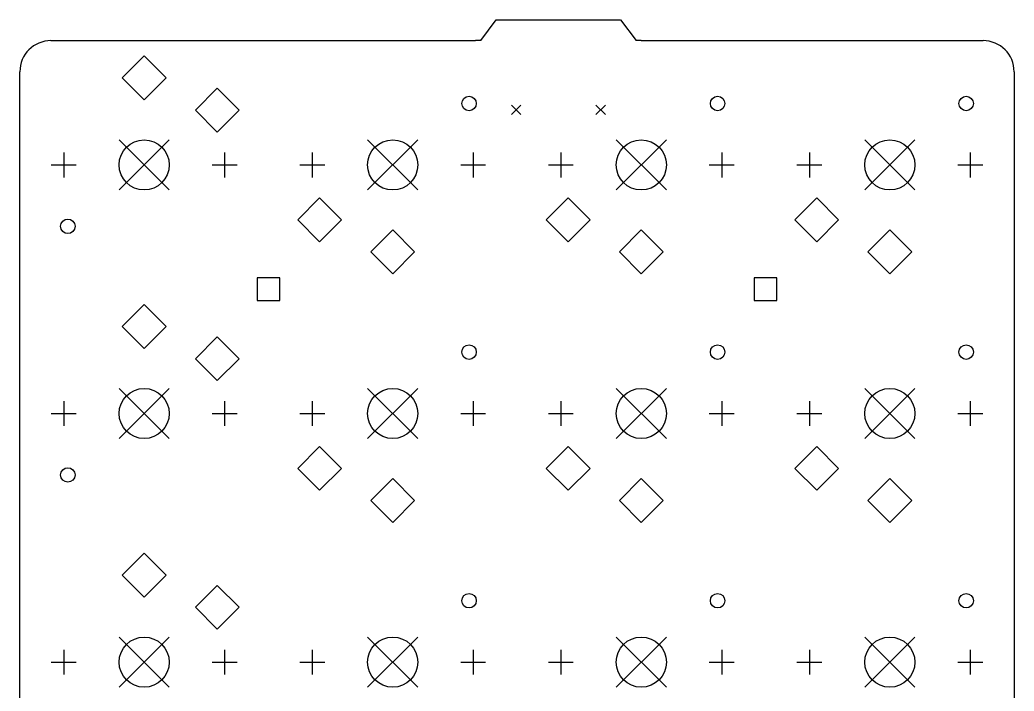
# Model space of a CAD drawing. Extents: x 72.3 to 144.3, y -105.6 to -13.5.
# Drawn here: x 74.4 to 142.4, y -59.4 to -13.5 of the extents above; entities that cross this region are included whole.
import ezdxf

# ---------------------------------------------------------------- set-up
doc = ezdxf.new("R2010")
doc.units = 0
doc.layers.add('BLACK', color=7, linetype='CONTINUOUS')

msp = doc.modelspace()

# ---------------------------------------------------------------- linework, layer by layer
at = {"layer": 'BLACK', "linetype": 'CONTINUOUS'}
for p, q in [((105.896, -14.875), (106.958, -13.4583)), ((106.958, -13.4583), (115.458, -13.4583)), ((115.458, -13.4583), (116.521, -14.875)), ((76.5, -14.875), (105.542, -14.875)), ((105.896, -14.875), (105.542, -14.875)), ((116.875, -14.875), (116.521, -14.875)), ((116.875, -14.875), (140.25, -14.875)), ((82.875, -15.925), (81.375, -17.425)), ((84.375, -17.425), (82.875, -15.925)), ((74.375, -81.4583), (74.375, -17)), ((142.375, -17), (142.375, -80.75)), ((81.375, -17.425), (82.875, -18.925)), ((82.875, -18.925), (84.375, -17.425)), ((87.875, -18.125), (86.375, -19.625)), ((89.375, -19.625), (87.875, -18.125)), ((86.375, -19.625), (87.875, -21.125)), ((87.875, -21.125), (89.375, -19.625)), ((107.993, -19.28), (108.643, -19.93)), ((108.643, -19.28), (107.993, -19.93)), ((113.773, -19.28), (114.423, -19.93)), ((114.423, -19.28), (113.773, -19.93)), ((81.1605, -21.6605), (84.5895, -25.0895)), ((84.5895, -21.6605), (81.1605, -25.0895)), ((98.1605, -21.6605), (101.589, -25.0895)), ((101.589, -21.6605), (98.1605, -25.0895)), ((115.16, -21.6605), (118.589, -25.0895)), ((118.589, -21.6605), (115.16, -25.0895)), ((132.16, -21.6605), (135.589, -25.0895)), ((135.589, -21.6605), (132.16, -25.0895)), ((77.375, -22.5241), (77.375, -24.2259)), ((88.375, -22.5241), (88.375, -24.2259)), ((94.375, -22.5241), (94.375, -24.2259)), ((105.375, -22.5241), (105.375, -24.2259)), ((111.375, -22.5241), (111.375, -24.2259)), ((122.375, -22.5241), (122.375, -24.2259)), ((128.375, -22.5241), (128.375, -24.2259)), ((139.375, -22.5241), (139.375, -24.2259)), ((76.5241, -23.375), (78.2259, -23.375)), ((87.5241, -23.375), (89.2259, -23.375)), ((93.5241, -23.375), (95.2259, -23.375)), ((104.524, -23.375), (106.226, -23.375)), ((110.524, -23.375), (112.226, -23.375)), ((121.524, -23.375), (123.226, -23.375)), ((127.524, -23.375), (129.226, -23.375)), ((138.524, -23.375), (140.226, -23.375)), ((94.875, -25.625), (93.375, -27.125)), ((96.375, -27.125), (94.875, -25.625)), ((111.875, -25.625), (110.375, -27.125)), ((113.375, -27.125), (111.875, -25.625)), ((128.875, -25.625), (127.375, -27.125)), ((130.375, -27.125), (128.875, -25.625)), ((93.375, -27.125), (94.875, -28.625)), ((94.875, -28.625), (96.375, -27.125)), ((110.375, -27.125), (111.875, -28.625)), ((111.875, -28.625), (113.375, -27.125)), ((127.375, -27.125), (128.875, -28.625)), ((128.875, -28.625), (130.375, -27.125)), ((99.875, -27.825), (98.375, -29.325)), ((101.375, -29.325), (99.875, -27.825)), ((116.875, -27.825), (115.375, -29.325)), ((118.375, -29.325), (116.875, -27.825)), ((133.875, -27.825), (132.375, -29.325)), ((135.375, -29.325), (133.875, -27.825)), ((98.375, -29.325), (99.875, -30.825)), ((99.875, -30.825), (101.375, -29.325)), ((115.375, -29.325), (116.875, -30.825)), ((116.875, -30.825), (118.375, -29.325)), ((132.375, -29.325), (133.875, -30.825)), ((133.875, -30.825), (135.375, -29.325)), ((92.1528, -31.0972), (90.5971, -31.0972)), ((90.5971, -31.0972), (90.5971, -32.6528)), ((92.1528, -32.6528), (92.1528, -31.0972)), ((126.153, -31.0972), (124.597, -31.0972)), ((124.597, -31.0972), (124.597, -32.6528)), ((126.153, -32.6528), (126.153, -31.0972)), ((82.875, -32.925), (81.375, -34.425)), ((84.375, -34.425), (82.875, -32.925)), ((90.5971, -32.6528), (92.1528, -32.6528)), ((124.597, -32.6528), (126.153, -32.6528)), ((81.375, -34.425), (82.875, -35.925)), ((82.875, -35.925), (84.375, -34.425)), ((87.875, -35.125), (86.375, -36.625)), ((89.375, -36.625), (87.875, -35.125)), ((86.375, -36.625), (87.875, -38.125)), ((87.875, -38.125), (89.375, -36.625)), ((81.1605, -38.6605), (84.5895, -42.0895)), ((84.5895, -38.6605), (81.1605, -42.0895)), ((98.1605, -38.6605), (101.589, -42.0895)), ((101.589, -38.6605), (98.1605, -42.0895)), ((115.16, -38.6605), (118.589, -42.0895)), ((118.589, -38.6605), (115.16, -42.0895)), ((132.16, -38.6605), (135.589, -42.0895)), ((135.589, -38.6605), (132.16, -42.0895)), ((77.375, -39.5241), (77.375, -41.2259)), ((88.375, -39.5241), (88.375, -41.2259)), ((94.375, -39.5241), (94.375, -41.2259)), ((105.375, -39.5241), (105.375, -41.2259)), ((111.375, -39.5241), (111.375, -41.2259)), ((122.375, -39.5241), (122.375, -41.2259)), ((128.375, -39.5241), (128.375, -41.2259)), ((139.375, -39.5241), (139.375, -41.2259)), ((76.5241, -40.375), (78.2259, -40.375)), ((87.5241, -40.375), (89.2259, -40.375)), ((93.5241, -40.375), (95.2259, -40.375)), ((104.524, -40.375), (106.226, -40.375)), ((110.524, -40.375), (112.226, -40.375)), ((121.524, -40.375), (123.226, -40.375)), ((127.524, -40.375), (129.226, -40.375)), ((138.524, -40.375), (140.226, -40.375)), ((94.875, -42.625), (93.375, -44.125)), ((96.375, -44.125), (94.875, -42.625)), ((111.875, -42.625), (110.375, -44.125)), ((113.375, -44.125), (111.875, -42.625)), ((128.875, -42.625), (127.375, -44.125)), ((130.375, -44.125), (128.875, -42.625)), ((93.375, -44.125), (94.875, -45.625)), ((94.875, -45.625), (96.375, -44.125)), ((110.375, -44.125), (111.875, -45.625)), ((111.875, -45.625), (113.375, -44.125)), ((127.375, -44.125), (128.875, -45.625)), ((128.875, -45.625), (130.375, -44.125)), ((99.875, -44.825), (98.375, -46.325)), ((101.375, -46.325), (99.875, -44.825)), ((116.875, -44.825), (115.375, -46.325)), ((118.375, -46.325), (116.875, -44.825)), ((133.875, -44.825), (132.375, -46.325)), ((135.375, -46.325), (133.875, -44.825)), ((98.375, -46.325), (99.875, -47.825)), ((99.875, -47.825), (101.375, -46.325)), ((115.375, -46.325), (116.875, -47.825)), ((116.875, -47.825), (118.375, -46.325)), ((132.375, -46.325), (133.875, -47.825)), ((133.875, -47.825), (135.375, -46.325)), ((82.875, -49.925), (81.375, -51.425)), ((84.375, -51.425), (82.875, -49.925)), ((81.375, -51.425), (82.875, -52.925)), ((82.875, -52.925), (84.375, -51.425)), ((87.875, -52.125), (86.375, -53.625)), ((89.375, -53.625), (87.875, -52.125)), ((86.375, -53.625), (87.875, -55.125)), ((87.875, -55.125), (89.375, -53.625)), ((81.1605, -55.6605), (84.5895, -59.0895)), ((84.5895, -55.6605), (81.1605, -59.0895)), ((98.1605, -55.6605), (101.589, -59.0895)), ((101.589, -55.6605), (98.1605, -59.0895)), ((115.16, -55.6605), (118.589, -59.0895)), ((118.589, -55.6605), (115.16, -59.0895)), ((132.16, -55.6605), (135.589, -59.0895)), ((135.589, -55.6605), (132.16, -59.0895)), ((77.375, -56.5241), (77.375, -58.2259)), ((88.375, -56.5241), (88.375, -58.2259)), ((94.375, -56.5241), (94.375, -58.2259)), ((105.375, -56.5241), (105.375, -58.2259)), ((111.375, -56.5241), (111.375, -58.2259)), ((122.375, -56.5241), (122.375, -58.2259)), ((128.375, -56.5241), (128.375, -58.2259)), ((139.375, -56.5241), (139.375, -58.2259)), ((76.5241, -57.375), (78.2259, -57.375)), ((87.5241, -57.375), (89.2259, -57.375)), ((93.5241, -57.375), (95.2259, -57.375)), ((104.524, -57.375), (106.226, -57.375)), ((110.524, -57.375), (112.226, -57.375)), ((121.524, -57.375), (123.226, -57.375)), ((127.524, -57.375), (129.226, -57.375)), ((138.524, -57.375), (140.226, -57.375))]:
    msp.add_line(p, q, dxfattribs=at)
at = {"layer": 'BLACK'}
for centre, radius in [((105.095, -19.175), 0.4953), ((122.095, -19.175), 0.4953), ((139.095, -19.175), 0.4953), ((82.875, -23.375), 1.7145), ((99.875, -23.375), 1.7145), ((116.875, -23.375), 1.7145), ((133.875, -23.375), 1.7145), ((77.655, -27.575), 0.4953), ((105.095, -36.175), 0.4953), ((122.095, -36.175), 0.4953), ((139.095, -36.175), 0.4953), ((82.875, -40.375), 1.7145), ((99.875, -40.375), 1.7145), ((116.875, -40.375), 1.7145), ((133.875, -40.375), 1.7145), ((77.655, -44.575), 0.4953), ((105.095, -53.175), 0.4953), ((122.095, -53.175), 0.4953), ((139.095, -53.175), 0.4953), ((82.875, -57.375), 1.7145), ((99.875, -57.375), 1.7145), ((116.875, -57.375), 1.7145), ((133.875, -57.375), 1.7145)]:
    msp.add_circle(centre, radius, dxfattribs=at)
for centre, start, end in [((76.5, -17), 90.001, 180), ((140.25, -17), 0.000216, 89.9991)]:
    msp.add_arc(centre, 2.125, start, end, dxfattribs=at)

doc.saveas('drawing.dxf')
